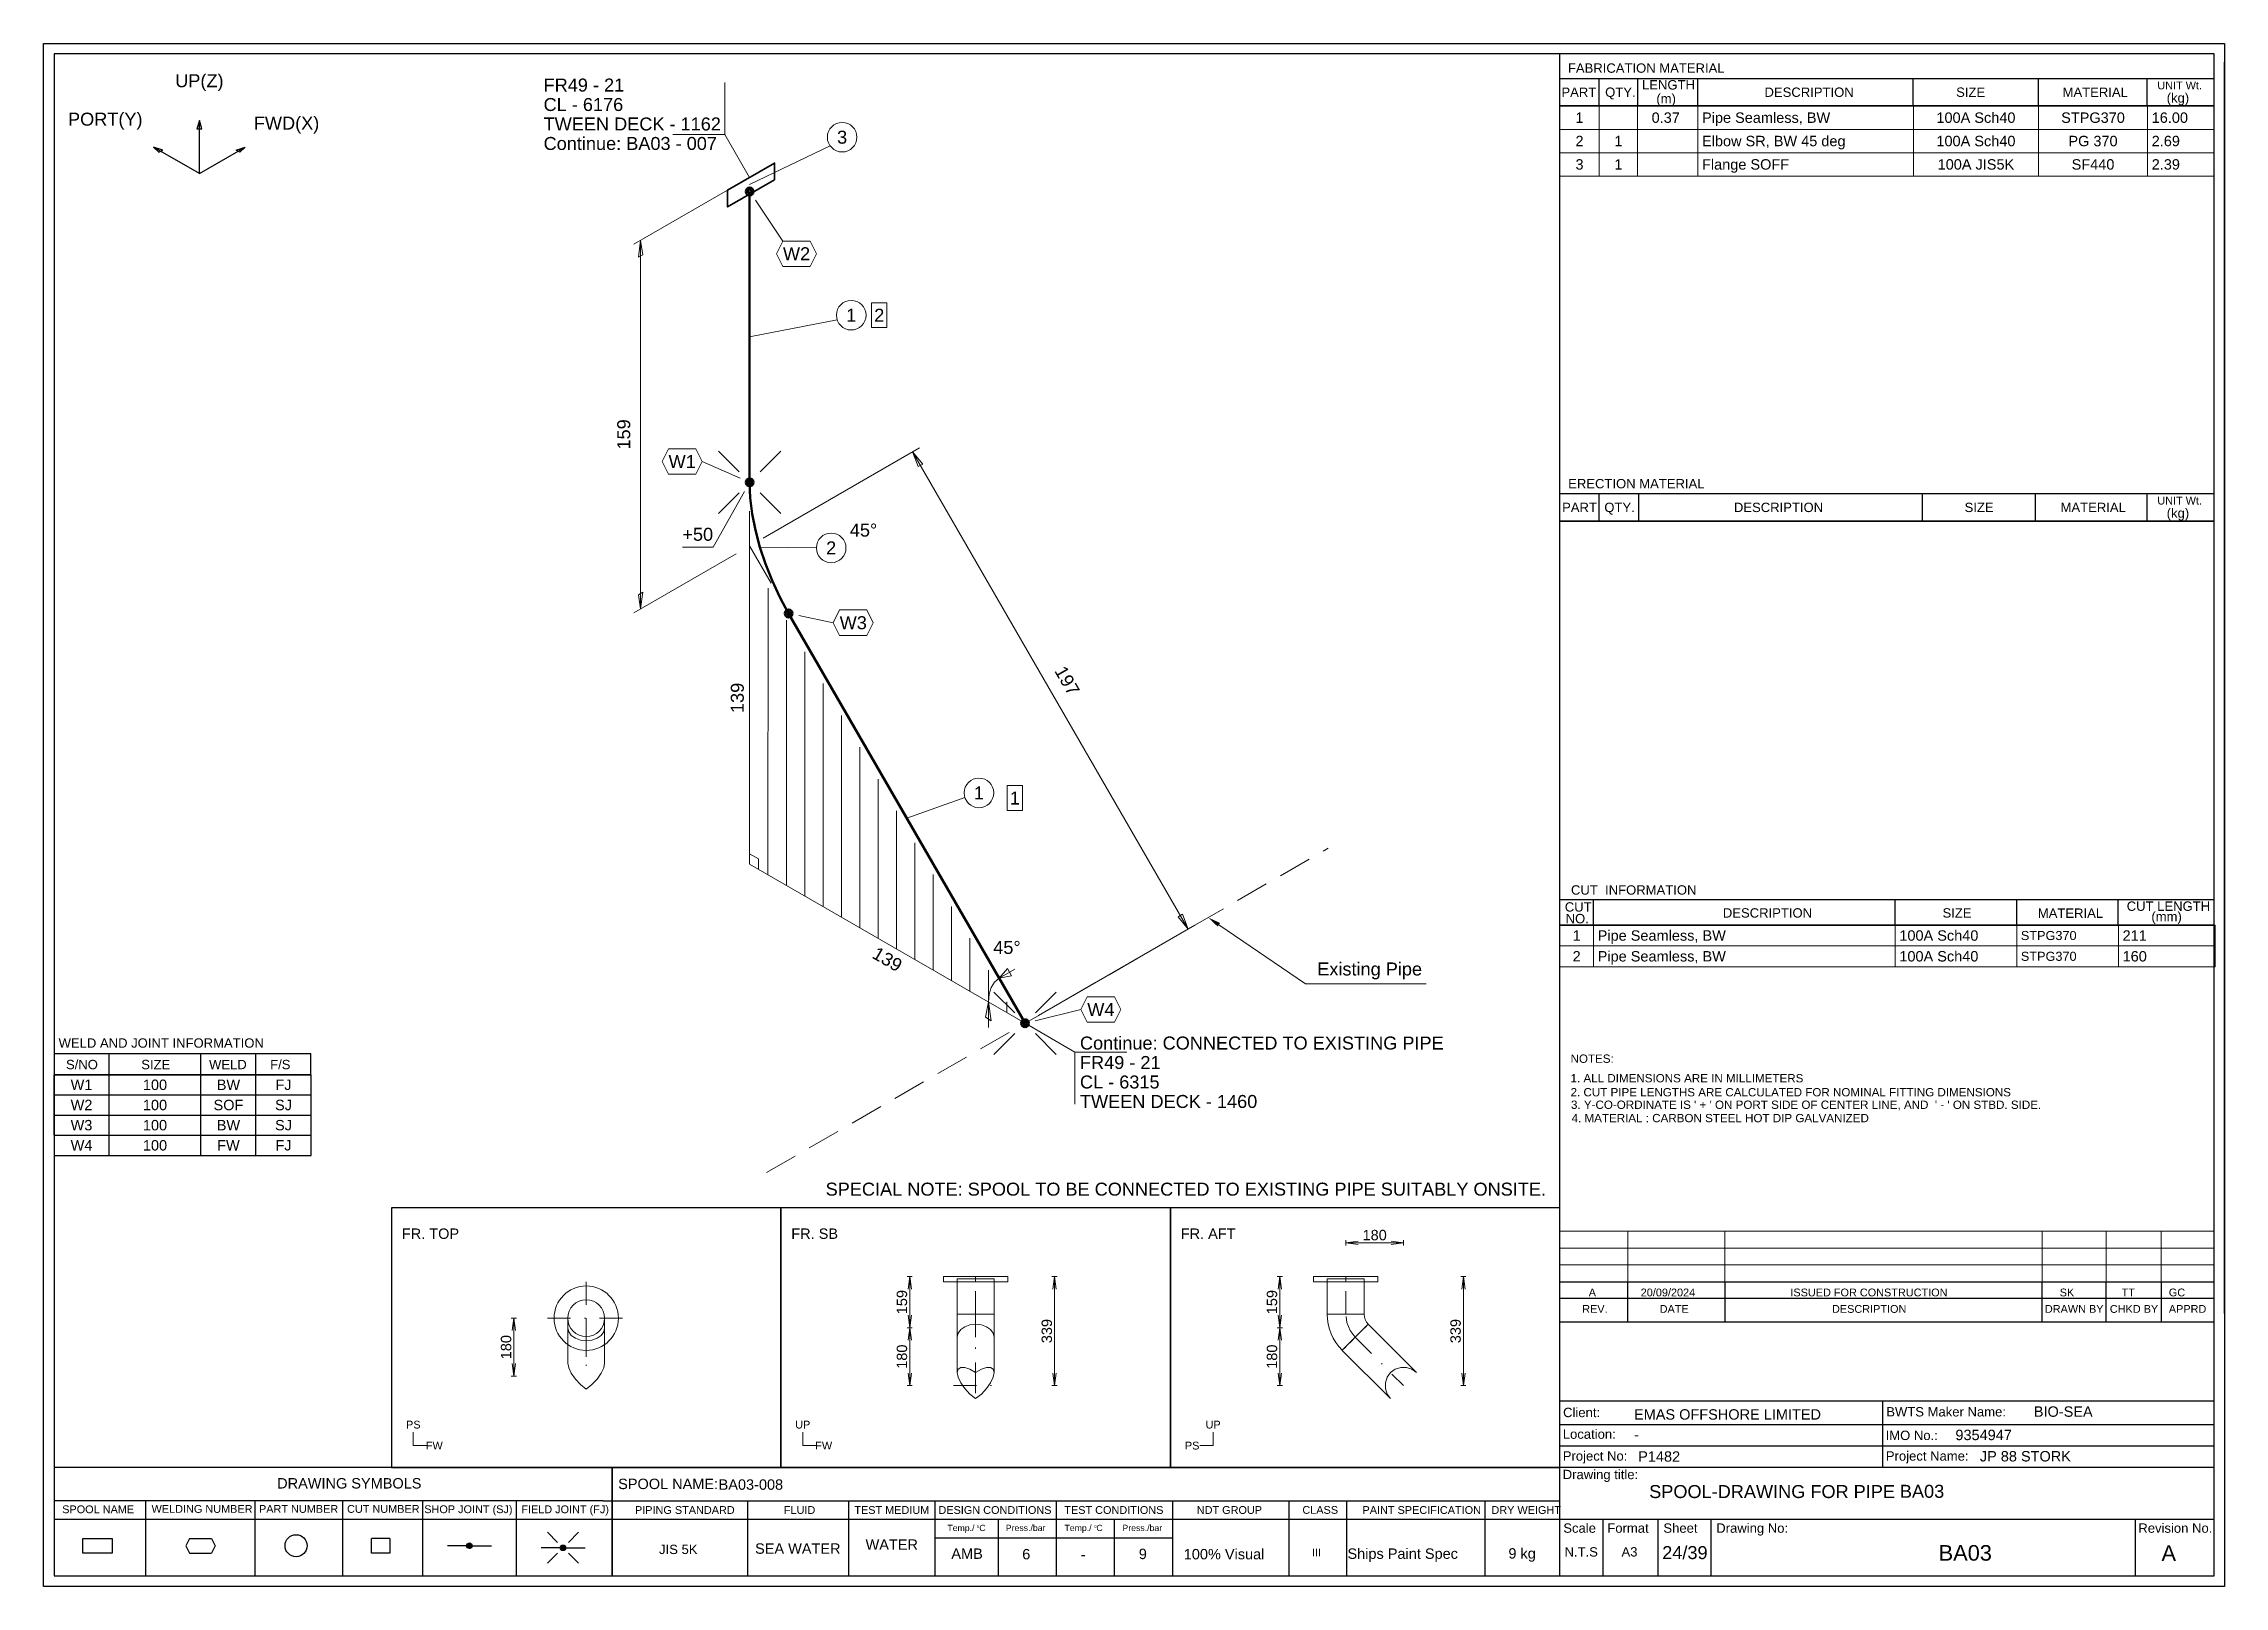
# Model space of a CAD drawing. Header units: millimetres. Extents: x 0 to 420, y 0 to 297.
import ezdxf
from ezdxf.enums import TextEntityAlignment as Align

# ---------------------------------------------------------------- set-up
doc = ezdxf.new("R2010")
doc.units = ezdxf.units.MM
for name, pattern in [('_DASHED1', [19.05, 12.7, -6.35]), ('DOTTED_DASHED5', [9.99998, 4.444436, -2.666661, 0.222222, -2.666661]), ('DOTTED_DASHED6', [10, 4.444444, -2.666667, 0.222222, -2.666667])]:
    doc.linetypes.add(name, pattern=pattern)
doc.layers.add('Existing Pipe', color=253, linetype='_DASHED1', lineweight=0)
for name, color, linetype in [('FramesFromTables', 40, 'Continuous'), ('I_Coordinates', 11, 'Continuous'), ('I_CutNumbers', 10, 'Continuous'), ('I_Dimensions', 4, 'Continuous'), ('I_OtherComponents', 2, 'Continuous'), ('I_PartNumbers', 9, 'Continuous'), ('I_Pipes', 1, 'Continuous'), ('I_Tags', 8, 'Continuous'), ('I_Triangles', 5, 'Continuous'), ('SymbolsOnDrawingSheet', 1, 'Continuous'), ('TextFromTables', 2, 'Continuous'), ('TextFromTextBoxes', 2, 'Continuous')]:
    doc.layers.add(name, color=color, linetype=linetype)
doc.styles.add('Cadmatic Default Text', font='arial.ttf')

# ---------------------------------------------------------------- blocks, each defined once
blk = doc.blocks.new('SEDS_SPOOL_FORMAT_Gol_4')
at = {"layer": 'SymbolsOnDrawingSheet', "linetype": 'ByBlock', "lineweight": -3, "flags": 128}
for points in [[(0, 297), (420, 297), (420, 0), (0, 0), (0, 297)], [(418.01, 295.01), (2, 295.01)], [(2, 295.01), (2, 2)], [(292.02, 50.91), (292.02, 295.01)], [(418.01, 2), (418.01, 295.01)], [(292.02, 290.3), (418.01, 290.3)], [(299.59, 285.01), (299.59, 290.3)], [(307.02, 285.01), (307.02, 290.3)], [(318.61, 285.01), (318.61, 290.3)], [(360.08, 285.01), (360.08, 290.3)], [(384.18, 285.01), (384.18, 290.3)], [(405.15, 285.01), (405.15, 290.3)], [(405.15, 285.01), (405.15, 290.3)], [(420, 52.53), (420, 293.46)], [(420, 52.53), (420, 293.46)], [(292.02, 284.66), (292.02, 288.77)], [(292, 285), (418, 285)], [(292, 253.5), (292, 285)], [(292, 253.5), (292, 285)], [(292.02, 285.01), (418.01, 285.01)], [(418.01, 285.01), (292.02, 285.01)], [(418, 253.5), (418, 285)], [(292.02, 210.38), (418.01, 210.38)], [(299.57, 205.08), (299.57, 210.38)], [(307.21, 205.08), (307.21, 210.38)], [(361.83, 205.03), (361.83, 210.38)], [(383.61, 205.08), (383.61, 210.38)], [(405.15, 205.17), (405.15, 210.38)], [(292.02, 205.08), (292.02, 209.18)], [(292.02, 205.08), (418.01, 205.08)], [(292.02, 186.7), (292.02, 205.08)], [(292.02, 186.7), (292.02, 205.08)], [(418.01, 205.08), (292.02, 205.08)], [(418, 166), (418, 205)], [(292.02, 132.23), (418.01, 132.23)], [(292.02, 127.3), (292.02, 131.41)], [(298.48, 127.3), (298.48, 132.23)], [(356.6, 127.3), (356.6, 132.23)], [(380.01, 127.3), (380.01, 132.23)], [(399.56, 127.3), (399.56, 132.23)], [(292.02, 127.3), (418.01, 127.3)], [(418.01, 127.3), (292.02, 127.3)], [(418, 111.3), (418, 127.3)], [(2, 102.57), (51.49, 102.57)], [(12.6, 98.45), (12.6, 102.57)], [(30.28, 98.45), (30.28, 102.57)], [(40.88, 98.45), (40.88, 102.57)], [(51.49, 98.45), (51.49, 102.57)], [(2, 98.5), (51.5, 98.5)], [(2, 98.5), (51.5, 98.5)], [(51.49, 98.47), (2, 98.47)], [(2, 98.45), (51.49, 98.45)], [(418, 55.4), (418, 68.5)], [(292.02, 52.57), (292.02, 66.5)], [(292.02, 52.57), (292.02, 66.5)], [(292.02, 58.6), (418.01, 58.6)], [(292.02, 55.47), (418.01, 55.47)], [(305.1, 50.91), (305.1, 58.6)], [(323.84, 50.91), (323.84, 58.6)], [(384.91, 50.91), (384.91, 58.6)], [(397.21, 50.91), (397.21, 58.6)], [(407.86, 50.91), (407.86, 58.6)], [(292.02, 50.91), (418.01, 50.91)], [(292.02, 2), (292.02, 50.91)], [(292.02, 35.73), (418.01, 35.73)], [(354.24, 22.93), (354.24, 35.73)], [(292.02, 31.13), (418.01, 31.13)], [(292.02, 27.03), (418.01, 27.03)], [(2, 22.93), (107.74, 22.93)], [(107.74, 22.93), (292.02, 22.93)], [(109.52, 22.93), (109.52, 2)], [(109.52, 2), (109.52, 22.93)], [(292.02, 22.93), (418.01, 22.93)], [(107.74, 16.45), (2, 16.45)], [(2, 12.91), (292.02, 12.91)], [(19.62, 16.45), (19.62, 2)], [(40.69, 16.45), (40.69, 2)], [(57.56, 16.45), (57.56, 2)], [(72.95, 16.45), (72.95, 2)], [(91.02, 16.45), (91.02, 2)], [(107.74, 16.45), (292.02, 16.45)], [(135.58, 16.45), (135.58, 2)], [(155.03, 16.45), (155.03, 2)], [(171.67, 16.45), (171.67, 2)], [(183.82, 12.91), (183.82, 2)], [(195.02, 16.45), (195.02, 2)], [(206.21, 12.91), (206.21, 2)], [(217.4, 16.45), (217.4, 2)], [(239.85, 16.45), (239.85, 2)], [(250.91, 16.34), (250.91, 2)], [(277.59, 16.45), (277.59, 2)], [(292.02, 12.91), (418.01, 12.91)], [(300.39, 2), (300.39, 12.91)], [(310.96, 2), (310.96, 12.91)], [(321.13, 2), (321.13, 12.91)], [(402.9, 2), (402.9, 12.91)], [(13.2, 6.41), (7.55, 6.41), (7.55, 9.23), (13.2, 9.23)], [(13.2, 9.23), (13.2, 6.41)], [(28.12, 9.23), (27.42, 7.82)], [(28.12, 9.23), (32.36, 9.23)], [(32.36, 9.23), (33.07, 7.82)], [(66.68, 9.23), (66.68, 6.41), (63.15, 6.41), (63.15, 9.23)], [(66.68, 9.23), (63.15, 9.23)], [(99, 8.47), (97.06, 10.41)], [(101.09, 8.47), (103.03, 10.41)], [(171.67, 9.37), (217.4, 9.37)], [(171.67, 9.37), (217.4, 9.37)], [(27.42, 7.82), (28.12, 6.41)], [(28.12, 6.41), (32.36, 6.41)], [(33.07, 7.82), (32.36, 6.41)], [(81.48, 7.82), (77.79, 7.82)], [(81.49, 7.78), (82.04, 8.32)], [(81.51, 7.9), (81.93, 8.32)], [(81.52, 7.7), (82.14, 8.32)], [(81.55, 7.62), (82.22, 8.29)], [(81.56, 8.06), (81.76, 8.26)], [(81.57, 7.54), (82.28, 8.25)], [(81.62, 7.48), (82.34, 8.2)], [(81.68, 7.44), (82.4, 8.16)], [(81.74, 7.39), (82.45, 8.1)], [(81.8, 7.35), (82.48, 8.02)], [(81.88, 7.32), (82.5, 7.94)], [(81.98, 7.32), (82.53, 7.86)], [(82.09, 7.32), (82.52, 7.75)], [(82.24, 7.36), (82.47, 7.59)], [(82.54, 7.82), (86.24, 7.82)], [(99.51, 7.42), (95.82, 7.42)], [(99, 6.38), (97.06, 4.44)], [(99.53, 7.47), (99.99, 7.93)], [(99.53, 7.37), (100.1, 7.93)], [(99.56, 7.29), (100.2, 7.93)], [(99.58, 7.62), (99.88, 7.93)], [(99.58, 7.21), (100.27, 7.89)], [(99.61, 7.13), (100.33, 7.84)], [(99.67, 7.08), (100.39, 7.8)], [(99.73, 7.03), (100.45, 7.75)], [(99.79, 6.99), (100.49, 7.69)], [(99.85, 6.94), (100.52, 7.61)], [(99.94, 6.92), (100.54, 7.53)], [(100.04, 6.92), (100.57, 7.45)], [(100.15, 6.92), (100.54, 7.31)], [(100.38, 7.04), (100.49, 7.15)], [(100.57, 7.42), (104.27, 7.42)], [(101.09, 6.38), (103.03, 4.44)], [(2, 2), (418.01, 2)]]:
    blk.add_lwpolyline(points, dxfattribs=at)
at = {"layer": 'SymbolsOnDrawingSheet', "linetype": 'ByBlock', "lineweight": -3}
for centre, radius in [((48.63, 7.82), 2.12), ((82.01, 7.82), 0.53), ((100.04, 7.42), 0.53)]:
    blk.add_circle(centre, radius, dxfattribs=at)
at = {"layer": 'SymbolsOnDrawingSheet', "linetype": 'ByBlock', "lineweight": -3, "style": 'Cadmatic Default Text'}
for s, height, p in [('FABRICATION MATERIAL', 1.8, (293.57, 293.19)), ('LENGTH', 1.8, (307.84, 289.97)), ('PART', 1.8, (292.32, 288.55)), ('QTY.', 1.8, (300.74, 288.55)), ('DESCRIPTION', 1.8, (331.43, 288.55)), ('SIZE', 1.8, (368.34, 288.55)), ('MATERIAL', 1.8, (388.84, 288.55)), ('UNIT Wt.', 1.5, (407.08, 289.7)), (' (kg)', 1.8, (408.19, 287.46)), ('ERECTION MATERIAL', 1.8, (293.62, 213.19)), ('PART', 1.8, (292.45, 208.62)), ('QTY.', 1.8, (300.58, 208.62)), ('DESCRIPTION', 1.8, (325.54, 208.62)), ('SIZE', 1.8, (369.97, 208.62)), ('MATERIAL', 1.8, (388.45, 208.62)), ('UNIT Wt.', 1.5, (407.08, 209.77)), (' (kg)', 1.8, (408.19, 207.53)), ('CUT  INFORMATION', 1.8, (294.16, 134.97)), ('CUT ', 1.8, (292.97, 131.7)), ('DESCRIPTION', 1.8, (323.41, 130.55)), ('SIZE', 1.8, (365.72, 130.55)), ('MATERIAL', 1.8, (384.07, 130.5)), ('CUT LENGTH', 1.8, (401.19, 131.85)), ('NO.', 1.8, (293.13, 129.46)), ('(mm)', 1.8, (405.94, 129.85)), ('WELD AND JOINT INFORMATION', 1.8, (2.89, 105.5)), ('S/NO', 1.8, (4.31, 101.36)), ('SIZE', 1.8, (18.81, 101.36)), ('WELD', 1.8, (31.86, 101.36)), ('F/S', 1.8, (43.63, 101.36)), ('SPOOL-DRAWING FOR PIPE', 2.5, (309.22, 19.5))]:
    blk.add_text(s, height=height, dxfattribs=at).set_placement(p, align=Align.TOP_LEFT)
for s, height, p in [('(m)', 1.8, (310.6, 285.51)), ('Client:', 1.8, (292.64, 32.58)), ('BWTS Maker Name:', 1.8, (354.88, 32.71)), ('Location:', 1.8, (292.58, 28.41)), ('IMO No.:', 1.8, (354.76, 28.17)), ('Project No:', 1.8, (292.58, 24.2)), ('Project Name:', 1.8, (354.8, 24.2)), ('Drawing title:', 1.8, (292.57, 20.64)), ('DRAWING SYMBOLS', 2, (44.98, 18.84)), ('Temp./  C   ', 1.2, (174.06, 10.65)), ('0', 0.53, (179.71, 11.25)), ('Press./bar', 1.2, (185.31, 10.65)), ('Temp./  C   ', 1.2, (196.61, 10.65)), ('0', 0.53, (202.37, 11.25)), ('Press./bar', 1.2, (207.78, 10.65)), ('Scale', 1.8, (292.68, 10.32)), ('Format', 1.8, (301.16, 10.32)), ('Sheet', 1.8, (311.96, 10.32)), ('Drawing No:', 1.8, (322.14, 10.32)), ('Revision No.', 1.8, (403.43, 10.32)), ('N.T.S', 1.8, (292.92, 5.74)), ('A3', 1.8, (303.89, 5.74))]:
    blk.add_text(s, height=height, dxfattribs=at).set_placement(p)
for s, height, p in [('NOTES:', 1.6, (294.08, 101.59)), ('1. ALL DIMENSIONS ARE IN MILLIMETERS', 1.6, (294.08, 97.83)), ('2. CUT PIPE LENGTHS ARE CALCULATED FOR NOMINAL FITTING DIMENSIONS', 1.6, (294.08, 95.13)), ("3. Y-CO-ORDINATE IS ' + ' ON PORT SIDE OF CENTER LINE, AND  ' - ' ON STBD. SIDE.", 1.6, (294.16, 92.72)), ('4. MATERIAL : CARBON STEEL HOT DIP GALVANIZED', 1.6, (294.28, 90.15)), ('A', 1.5, (297.58, 56.58)), ('20/09/2024', 1.5, (307.59, 56.58)), ('ISSUED FOR CONSTRUCTION', 1.5, (336.41, 56.58)), ('SK', 1.5, (388.28, 56.58)), ('TT', 1.5, (400.21, 56.58)), ('GC', 1.5, (409.3, 56.58)), ('REV.', 1.5, (296.32, 53.41)), ('DATE', 1.5, (311.24, 53.41)), ('DESCRIPTION', 1.5, (344.43, 53.41)), ('DRAWN BY', 1.5, (385.43, 53.41)), ('CHKD BY', 1.5, (397.94, 53.41)), ('APPRD', 1.5, (409.3, 53.41)), ('SPOOL NAME:', 2, (110.65, 19.73)), ('SPOOL NAME', 1.5, (3.58, 14.83)), ('WELDING NUMBER', 1.5, (20.79, 14.91)), ('PART NUMBER', 1.5, (41.48, 14.91)), ('CUT NUMBER', 1.5, (58.44, 14.91)), ('SHOP JOINT (SJ)', 1.5, (73.31, 14.85)), ('FIELD JOINT (FJ)', 1.5, (92, 14.83)), ('PIPING STANDARD', 1.5, (113.89, 14.7)), ('FLUID', 1.5, (142.57, 14.7)), ('TEST MEDIUM', 1.5, (156.14, 14.7)), ('DESIGN CONDITIONS', 1.5, (172.34, 14.7)), ('TEST CONDITIONS', 1.5, (196.58, 14.7)), ('NDT GROUP', 1.5, (222.09, 14.7)), ('CLASS', 1.5, (242.43, 14.72)), ('PAINT SPECIFICATION', 1.5, (254.01, 14.7)), ('DRY WEIGHT', 1.5, (278.84, 14.7)), ('JIS 5K', 1.8, (118.53, 7.12)), ('III', 1.5, (244.26, 6.51)), ('A', 3, (407.89, 6.4))]:
    blk.add_text(s, height=height, dxfattribs=at).set_placement(p, align=Align.MIDDLE_LEFT)
blk = doc.blocks.new('BA01727711006_PRT_67_3')
at = {"layer": 'I_OtherComponents', "linetype": 'ByBlock', "lineweight": 35, "flags": 128}
blk.add_lwpolyline([(99.04, 236.63), (99.04, 239.84), (89.99, 234.62), (89.99, 231.4), (99.04, 236.63)], dxfattribs=at)
at = {"layer": 'I_OtherComponents', "linetype": 'ByBlock', "lineweight": 50}
for radius in [0.75, 0.375]:
    blk.add_circle((94.23, 234.35), radius, dxfattribs=at)
blk = doc.blocks.new('BA01727711006_PRT_68_3')
at = {"layer": 'I_Pipes', "linetype": 'ByBlock', "lineweight": 50}
blk.add_line((94.23, 178.35), (94.23, 234.35), dxfattribs=at)
blk = doc.blocks.new('BA01727711006_PRT_69_3')
at = {"layer": 'I_Pipes', "linetype": 'ByBlock', "lineweight": 0}
for q in [(94.23, 172.84), (98.35, 158.96)]:
    blk.add_line((94.23, 166.11), q, dxfattribs=at)
at = {"layer": 'I_Pipes', "linetype": 'ByBlock', "lineweight": 50, "flags": 128}
blk.add_lwpolyline([(101.73, 153.12), (100.04, 156.24), (98.54, 159.44), (97.25, 162.67), (96.18, 165.91), (95.33, 169.14), (94.72, 172.3), (94.35, 175.39), (94.23, 178.35)], dxfattribs=at)
at = {"layer": 'I_Pipes', "linetype": 'ByBlock', "lineweight": 50}
for centre, radius in [((94.23, 178.35), 0.75), ((94.23, 178.35), 0.375), ((101.73, 153.12), 0.75), ((101.73, 153.12), 0.375)]:
    blk.add_circle(centre, radius, dxfattribs=at)
blk = doc.blocks.new('BA01727711006_PRT_70_3')
at = {"layer": 'I_Pipes', "linetype": 'ByBlock', "lineweight": 50}
blk.add_line((147.27, 74.23), (101.73, 153.12), dxfattribs=at)
blk = doc.blocks.new('BA01727711006_TRI_0_3')
at = {"layer": 'I_Triangles', "linetype": 'ByBlock', "lineweight": 0}
for p, q in [((97.76, 102.82), (97.77, 157.98)), ((101.3, 100.77), (101.3, 151.86)), ((104.84, 98.73), (104.84, 145.73)), ((108.37, 96.69), (108.37, 139.61)), ((111.91, 94.65), (111.91, 133.48)), ((115.45, 92.61), (115.45, 127.36)), ((118.98, 90.57), (118.98, 121.23)), ((122.52, 88.52), (122.52, 115.11)), ((126.05, 86.48), (126.05, 108.98)), ((129.59, 84.44), (129.59, 102.86)), ((133.13, 82.4), (133.13, 96.73)), ((136.66, 80.36), (136.66, 90.61)), ((140.2, 78.32), (140.2, 84.48)), ((143.74, 76.27), (143.74, 78.36))]:
    blk.add_line(p, q, dxfattribs=at)
at = {"layer": 'I_Triangles', "linetype": 'ByBlock', "lineweight": 0, "flags": 128}
for points in [[(147.27, 74.23), (94.23, 104.86), (94.23, 166.11)], [(95.96, 103.86), (95.96, 105.86), (94.23, 106.86)], [(145.27, 84.63), (142.27, 82.89), (144.67, 83.36), (143.87, 84.74), (142.27, 82.89), (141.39, 82.16), (140.74, 81.13), (140.34, 79.83), (140.2, 78.32), (140.77, 74.72), (139.64, 75.38), (140.2, 78.32), (140.2, 73.42)]]:
    blk.add_lwpolyline(points, dxfattribs=at)
at = {"layer": 'I_Triangles', "linetype": 'ByBlock', "lineweight": 0, "style": 'Cadmatic Default Text'}
for rotation, p in [(90, (91.85, 136.86)), (330, (120.75, 86.55))]:
    blk.add_text('139', height=2.5, rotation=rotation, dxfattribs=at).set_placement(p, align=Align.MIDDLE_CENTER)
blk.add_text('45°', height=2.5, dxfattribs=at).set_placement((143.78, 88.82), align=Align.MIDDLE_CENTER)
blk = doc.blocks.new('BA01727711006_DIM_0_3')
at = {"layer": 'I_Dimensions', "linetype": 'ByBlock', "lineweight": 0}
for p, q in [((71.93, 224.19), (91.63, 235.57)), ((73.23, 153.98), (73.23, 224.94)), ((91.63, 164.61), (71.93, 153.23))]:
    blk.add_line(p, q, dxfattribs=at)
at = {"layer": 'I_Dimensions', "linetype": 'ByBlock', "lineweight": 0, "flags": 128}
for points in [[(73.23, 224.94), (73.66, 222.19), (72.79, 221.69), (73.23, 224.94)], [(73.23, 153.98), (73.66, 157.23), (72.79, 156.73), (73.23, 153.98)]]:
    blk.add_lwpolyline(points, dxfattribs=at)
at = {"layer": 'I_Dimensions', "linetype": 'ByBlock', "lineweight": 0, "style": 'Cadmatic Default Text'}
blk.add_text('159', height=2.5, rotation=90, dxfattribs=at).set_placement((69.98, 187.59), align=Align.MIDDLE_CENTER)
blk = doc.blocks.new('BA01727711006_DIM_1_3')
at = {"layer": 'I_Dimensions', "linetype": 'ByBlock', "lineweight": 0}
for p, q in [((96.83, 167.61), (126.92, 184.98)), ((125.62, 184.23), (178.67, 92.36)), ((179.96, 93.11), (149.87, 75.73))]:
    blk.add_line(p, q, dxfattribs=at)
at = {"layer": 'I_Dimensions', "linetype": 'ByBlock', "lineweight": 0, "flags": 128}
for points in [[(125.62, 184.23), (126.69, 181.38), (127.56, 181.88), (125.62, 184.23)], [(178.67, 92.36), (176.73, 94.71), (177.6, 95.21), (178.67, 92.36)]]:
    blk.add_lwpolyline(points, dxfattribs=at)
at = {"layer": 'I_Dimensions', "linetype": 'ByBlock', "lineweight": 0, "style": 'Cadmatic Default Text'}
blk.add_text('197', height=2.5, rotation=299.9998, dxfattribs=at).set_placement((155.39, 140.17), align=Align.MIDDLE_CENTER)
blk = doc.blocks.new('BA01727711006_CRD_0_3')
at = {"layer": 'I_Coordinates', "linetype": 'ByBlock', "lineweight": 0}
blk.add_line((89.44, 245.35), (94.23, 237.07), dxfattribs=at)
at = {"layer": 'I_Coordinates', "linetype": 'ByBlock', "lineweight": 0, "flags": 128}
blk.add_lwpolyline([(89.44, 255.35), (89.44, 245.35), (79.44, 245.35)], dxfattribs=at)
at = {"layer": 'I_Coordinates', "linetype": 'ByBlock', "lineweight": 0, "style": 'Cadmatic Default Text'}
for s, p in [('CL - 6176', (54.54, 249.85)), ('FR49 - 21', (54.54, 253.6)), ('TWEEN DECK - 1162', (54.54, 246.1)), ('Continue: BA03 - 007', (54.54, 242.35))]:
    blk.add_text(s, height=2.5, dxfattribs=at).set_placement(p)
blk = doc.blocks.new('BA01727711006_PTN_0_3')
at = {"layer": 'I_PartNumbers', "linetype": 'ByBlock', "lineweight": 0}
blk.add_line((109.73, 243.14), (94.23, 235.71), dxfattribs=at)
blk.add_circle((112.04, 244.81), 2.85, dxfattribs=at)
at = {"layer": 'I_PartNumbers', "linetype": 'ByBlock', "lineweight": 0, "style": 'Cadmatic Default Text'}
blk.add_text('3', height=2.5, dxfattribs=at).set_placement((112.04, 244.81), align=Align.MIDDLE_CENTER)
blk = doc.blocks.new('BA01727711006_PTN_1_3')
at = {"layer": 'I_PartNumbers', "linetype": 'ByBlock', "lineweight": 0}
blk.add_line((111.07, 209.66), (94.23, 206.35), dxfattribs=at)
blk.add_circle((113.79, 210.54), 2.85, dxfattribs=at)
at = {"layer": 'I_PartNumbers', "linetype": 'ByBlock', "lineweight": 0, "style": 'Cadmatic Default Text'}
blk.add_text('1', height=2.5, dxfattribs=at).set_placement((113.79, 210.54), align=Align.MIDDLE_CENTER)
blk = doc.blocks.new('BA01727711006_PTN_2_3')
at = {"layer": 'I_PartNumbers', "linetype": 'ByBlock', "lineweight": 0}
blk.add_line((107.07, 165.74), (96.18, 165.91), dxfattribs=at)
blk.add_circle((109.93, 165.74), 2.85, dxfattribs=at)
at = {"layer": 'I_PartNumbers', "linetype": 'ByBlock', "lineweight": 0, "style": 'Cadmatic Default Text'}
blk.add_text('2', height=2.5, dxfattribs=at).set_placement((109.93, 165.74), align=Align.MIDDLE_CENTER)
blk = doc.blocks.new('BA01727711006_PTN_3_3')
at = {"layer": 'I_PartNumbers', "linetype": 'ByBlock', "lineweight": 0}
blk.add_line((135.68, 117.7), (124.5, 113.68), dxfattribs=at)
blk.add_circle((138.39, 118.58), 2.85, dxfattribs=at)
at = {"layer": 'I_PartNumbers', "linetype": 'ByBlock', "lineweight": 0, "style": 'Cadmatic Default Text'}
blk.add_text('1', height=2.5, dxfattribs=at).set_placement((138.39, 118.58), align=Align.MIDDLE_CENTER)
blk = doc.blocks.new('BA01727711006_CUT_5_3')
at = {"layer": 'I_CutNumbers', "linetype": 'ByBlock', "lineweight": 0, "flags": 128}
blk.add_lwpolyline([(120.66, 208.14), (120.66, 212.94), (117.72, 212.94), (117.72, 208.14), (120.66, 208.14)], dxfattribs=at)
at = {"layer": 'I_CutNumbers', "linetype": 'ByBlock', "lineweight": 0, "style": 'Cadmatic Default Text'}
blk.add_text('2', height=2.5, dxfattribs=at).set_placement((119.19, 210.54), align=Align.MIDDLE_CENTER)
blk = doc.blocks.new('BA01727711006_CUT_6_3')
at = {"layer": 'I_CutNumbers', "linetype": 'ByBlock', "lineweight": 0, "flags": 128}
blk.add_lwpolyline([(146.77, 115.19), (146.77, 119.98), (143.83, 119.98), (143.83, 115.19), (146.77, 115.19)], dxfattribs=at)
at = {"layer": 'I_CutNumbers', "linetype": 'ByBlock', "lineweight": 0, "style": 'Cadmatic Default Text'}
blk.add_text('1', height=2.5, dxfattribs=at).set_placement((145.3, 117.58), align=Align.MIDDLE_CENTER)
blk = doc.blocks.new('BA01727711006_fii_4_3')
at = {"layer": 'I_Tags', "linetype": 'ByBlock', "lineweight": 0, "style": 'Cadmatic Default Text'}
blk.add_text('45°', height=2.5, dxfattribs=at).set_placement((116.16, 169.17), align=Align.MIDDLE_CENTER)
blk = doc.blocks.new('Pi_Weld_0')
at = {"layer": 'I_Tags', "linetype": 'ByBlock', "lineweight": 0, "flags": 128}
for points in [[(-2.62, 2.45), (-7.91, 10.32)], [(-2.62, 2.45), (-3.84, 0)], [(-3.84, 0), (-2.62, -2.45)], [(2.62, 2.45), (-2.62, 2.45)], [(3.84, 0), (2.62, 2.45)], [(2.62, -2.45), (3.84, 0)], [(-2.62, -2.45), (2.62, -2.45)]]:
    blk.add_lwpolyline(points, dxfattribs=at)
at = {"layer": 'I_Tags', "linetype": 'ByBlock', "lineweight": 0, "style": 'Cadmatic Default Text'}
blk.add_text('W2', height=2.5, dxfattribs=at).set_placement((0, 0), align=Align.MIDDLE_CENTER)
blk = doc.blocks.new('Pi_ExtraLength2_1')
at = {"layer": 'I_Tags', "linetype": 'ByBlock', "lineweight": 0, "flags": 128}
for points in [[(2.96, -2.45), (9.02, 8.26)], [(-2.96, -2.45), (2.96, -2.45)]]:
    blk.add_lwpolyline(points, dxfattribs=at)
at = {"layer": 'I_Tags', "linetype": 'ByBlock', "lineweight": 0, "style": 'Cadmatic Default Text'}
blk.add_text('+50', height=2.5, dxfattribs=at).set_placement((0, 0), align=Align.MIDDLE_CENTER)
blk = doc.blocks.new('Pi_FieldWeld_2')
at = {"layer": 'I_Tags', "linetype": 'ByBlock', "lineweight": 0, "flags": 128}
for points in [[(-2.62, 2.45), (-3.84, 0)], [(-3.84, 0), (-2.62, -2.45)], [(2.62, 2.45), (-2.62, 2.45)], [(3.84, 0), (2.62, 2.45)], [(2.62, -2.45), (3.84, 0)], [(3.84, 0), (11.17, -3.2)], [(11, -2), (7, 2)], [(15, -2), (19, 2)], [(-2.62, -2.45), (2.62, -2.45)], [(11, -6), (7, -10)], [(15, -6), (19, -10)]]:
    blk.add_lwpolyline(points, dxfattribs=at)
at = {"layer": 'I_Tags', "linetype": 'ByBlock', "lineweight": 0, "style": 'Cadmatic Default Text'}
blk.add_text('W1', height=2.5, dxfattribs=at).set_placement((0, 0), align=Align.MIDDLE_CENTER)
blk = doc.blocks.new('Pi_Weld_3')
at = {"layer": 'I_Tags', "linetype": 'ByBlock', "lineweight": 0, "flags": 128}
for points in [[(-3.84, 0), (-10.49, 1.37)], [(-2.62, 2.45), (-3.84, 0)], [(-3.84, 0), (-2.62, -2.45)], [(2.62, 2.45), (-2.62, 2.45)], [(3.84, 0), (2.62, 2.45)], [(2.62, -2.45), (3.84, 0)], [(-2.62, -2.45), (2.62, -2.45)]]:
    blk.add_lwpolyline(points, dxfattribs=at)
at = {"layer": 'I_Tags', "linetype": 'ByBlock', "lineweight": 0, "style": 'Cadmatic Default Text'}
blk.add_text('W3', height=2.5, dxfattribs=at).set_placement((0, 0), align=Align.MIDDLE_CENTER)

msp = doc.modelspace()

# ---------------------------------------------------------------- linework, layer by layer
at = {"linetype": 'ByBlock', "lineweight": 13, "flags": 128}
for points in [[(250.77, 65.63), (250.77, 66.63)], [(250.77, 66.13), (253.17, 65.82), (250.77, 66.13), (253.17, 66.45), (250.77, 66.13)], [(250.77, 66.13), (261.92, 66.13)], [(261.92, 66.13), (259.52, 66.45), (261.92, 66.13), (259.52, 65.82), (261.92, 66.13)], [(261.92, 65.63), (261.92, 66.63)], [(167.3, 59.63), (166.3, 59.63)], [(166.8, 59.63), (166.48, 57.23), (166.8, 59.63), (167.12, 57.23), (166.8, 59.63)], [(166.8, 49.8), (166.8, 59.63)], [(194.2, 59.63), (195.2, 59.63)], [(194.7, 59.63), (194.39, 57.23), (194.7, 59.63), (195.02, 57.23), (194.7, 59.63)], [(194.7, 38.64), (194.7, 59.63)], [(238.57, 59.63), (237.57, 59.63)], [(238.07, 59.63), (237.75, 57.23), (238.07, 59.63), (238.38, 57.23), (238.07, 59.63)], [(238.07, 49.8), (238.07, 59.63)], [(272.93, 59.63), (273.93, 59.63)], [(273.43, 59.63), (273.11, 57.23), (273.43, 59.63), (273.75, 57.23), (273.43, 59.63)], [(273.43, 38.64), (273.43, 59.63)], [(91.06, 51.63), (90.06, 51.63)], [(90.56, 51.63), (90.24, 49.23), (90.56, 51.63), (90.88, 49.23), (90.56, 51.63)], [(90.56, 40.48), (90.56, 51.63)], [(166.8, 49.8), (167.12, 52.2), (166.8, 49.8), (166.48, 52.2), (166.8, 49.8)], [(238.07, 49.8), (238.38, 52.2), (238.07, 49.8), (237.75, 52.2), (238.07, 49.8)], [(167.3, 49.8), (166.3, 49.8)], [(166.8, 49.8), (166.48, 47.4), (166.8, 49.8), (167.12, 47.4), (166.8, 49.8)], [(166.8, 38.64), (166.8, 49.8)], [(238.57, 49.8), (237.57, 49.8)], [(238.07, 49.8), (237.75, 47.4), (238.07, 49.8), (238.38, 47.4), (238.07, 49.8)], [(238.07, 38.64), (238.07, 49.8)], [(90.56, 40.48), (90.88, 42.88), (90.56, 40.48), (90.24, 42.88), (90.56, 40.48)], [(91.06, 40.48), (90.06, 40.48)], [(167.3, 38.64), (166.3, 38.64)], [(166.8, 38.64), (167.12, 41.04), (166.8, 38.64), (166.48, 41.04), (166.8, 38.64)], [(194.2, 38.64), (195.2, 38.64)], [(194.7, 38.64), (195.02, 41.04), (194.7, 38.64), (194.39, 41.04), (194.7, 38.64)], [(238.57, 38.64), (237.57, 38.64)], [(238.07, 38.64), (238.38, 41.04), (238.07, 38.64), (237.75, 41.04), (238.07, 38.64)], [(272.93, 38.64), (273.93, 38.64)], [(273.43, 38.64), (273.75, 41.04), (273.43, 38.64), (273.11, 41.04), (273.43, 38.64)]]:
    msp.add_lwpolyline(points, dxfattribs=at)
at = {"linetype": 'DOTTED_DASHED6', "lineweight": 13, "flags": 128}
for points in [[(104.5, 44.19), (104.5, 59.07)], [(179.5, 59.63), (179.5, 58.64)], [(179.5, 52.41), (179.5, 59.2)], [(250.77, 58.64), (250.77, 59.63)], [(250.77, 52.41), (250.77, 59.2)], [(97.06, 51.63), (111.94, 51.63)], [(104.5, 51.63), (104.5, 49.79)], [(179.5, 47.95), (179.5, 49.8), (179.5, 52.41)], [(252.61, 47.95), (251.61, 49.26), (250.98, 50.78), (250.77, 52.41)], [(104.5, 49.79), (104.5, 40.48)], [(179.5, 38.64), (179.5, 47.95)], [(252.61, 47.95), (261.92, 38.64)], [(179.5, 41.65), (179.5, 35.63)]]:
    msp.add_lwpolyline(points, dxfattribs=at)
at = {"linetype": 'DOTTED_DASHED5', "lineweight": 13, "flags": 128}
msp.add_lwpolyline([(175.25, 38.64), (183.76, 38.64)], dxfattribs=at)
at = {"layer": 'Existing Pipe', "ltscale": 0.5}
msp.add_line((139.22, 79.66), (247.38, 142.1), dxfattribs=at)
at = {"layer": 'Existing Pipe', "linetype": 'ByBlock', "ltscale": 0.5}
msp.add_lwpolyline([(226.35, 127.36), (243.05, 116), (266.25, 116), (256.87, 116)], dxfattribs=at)
at = {"layer": 'Existing Pipe', "ltscale": 0.5}
msp.add_solid([(226.11, 127.02), (224.28, 128.77), (226.58, 127.71)], dxfattribs=at)
at = {"layer": 'FramesFromTables', "linetype": 'ByBlock', "lineweight": 18}
for p, q in [((292, 285), (418, 285)), ((292, 271.5), (292, 285)), ((292, 271.5), (292, 285)), ((299.6, 271.5), (299.6, 285)), ((299.6, 271.5), (299.6, 285)), ((307, 271.5), (307, 285)), ((307, 271.5), (307, 285)), ((318.6, 271.5), (318.6, 285)), ((318.6, 271.5), (318.6, 285)), ((360.1, 271.5), (360.1, 285)), ((360.1, 271.5), (360.1, 285)), ((384.2, 271.5), (384.2, 285)), ((384.2, 271.5), (384.2, 285)), ((405.2, 271.5), (405.2, 285)), ((405.2, 271.5), (405.2, 285)), ((418, 271.5), (418, 285)), ((292, 280.5), (418, 280.5)), ((292, 276), (418, 276)), ((292, 205), (418.1, 205)), ((292, 205), (418.1, 205)), ((292, 127.3), (418.2, 127.3)), ((292, 119.3), (292, 127.3)), ((292, 119.3), (292, 127.3)), ((298.5, 119.3), (298.5, 127.3)), ((298.5, 119.3), (298.5, 127.3)), ((356.6, 119.3), (356.6, 127.3)), ((356.6, 119.3), (356.6, 127.3)), ((380, 119.3), (380, 127.3)), ((380, 119.3), (380, 127.3)), ((399.6, 119.3), (399.6, 127.3)), ((399.6, 119.3), (399.6, 127.3)), ((418, 119.3), (418, 127.3)), ((292, 123.3), (418.2, 123.3)), ((292, 68.4), (418, 68.4)), ((292, 58.6), (292, 68.4)), ((292, 58.6), (292, 68.4)), ((305.1, 58.6), (305.1, 68.4)), ((305.1, 58.6), (305.1, 68.4)), ((323.8, 58.6), (323.8, 68.4)), ((323.8, 58.6), (323.8, 68.4)), ((384.9, 58.6), (384.9, 68.4)), ((384.9, 58.6), (384.9, 68.4)), ((397.2, 58.6), (397.2, 68.4)), ((397.2, 58.6), (397.2, 68.4)), ((407.8, 58.6), (407.8, 68.4)), ((407.8, 58.6), (407.8, 68.4)), ((418, 58.6), (418, 68.4)), ((292, 65.13), (418, 65.13)), ((292, 61.87), (418, 61.87))]:
    msp.add_line(p, q, dxfattribs=at)
at = {"layer": 'FramesFromTables', "linetype": 'ByBlock', "lineweight": -3}
for p, q in [((2, 98.5), (51.5, 98.5)), ((2, 86.85), (2, 98.5)), ((2, 86.85), (2, 98.5)), ((12.6, 82.96), (12.6, 98.5)), ((12.6, 82.96), (12.6, 98.5)), ((30.3, 82.96), (30.3, 98.5)), ((30.3, 82.96), (30.3, 98.5)), ((40.9, 82.96), (40.9, 98.5)), ((40.9, 82.96), (40.9, 98.5)), ((51.5, 82.96), (51.5, 98.5)), ((51.5, 82.96), (51.5, 98.5)), ((2, 94.62), (51.5, 94.62)), ((2, 90.73), (51.5, 90.73)), ((2, 86.85), (51.5, 86.85)), ((2, 82.96), (51.5, 82.96))]:
    msp.add_line(p, q, dxfattribs=at)
at = {"layer": 'FramesFromTables', "linetype": 'ByBlock', "lineweight": 18, "flags": 128}
for points in [[(292, 271.5), (418, 271.5), (418, 285)], [(292, 119.3), (418.2, 119.3), (418.2, 127.3)], [(292, 58.6), (418, 58.6), (418, 68.4)]]:
    msp.add_lwpolyline(points, dxfattribs=at)
at = {"layer": 'I_Coordinates', "linetype": 'ByBlock', "lineweight": 0}
msp.add_line((198.59, 102.85), (189.02, 108.41), dxfattribs=at)
at = {"layer": 'I_Coordinates', "linetype": 'ByBlock', "lineweight": 0, "flags": 128}
msp.add_lwpolyline([(198.59, 92.85), (198.59, 102.85), (208.59, 102.85)], dxfattribs=at)
at = {"layer": 'I_Pipes', "linetype": 'ByBlock', "lineweight": 50}
for radius in [0.75, 0.375]:
    msp.add_circle((189.02, 108.41), radius, dxfattribs=at)
at = {"layer": 'I_Tags', "linetype": 'ByBlock', "lineweight": 0, "flags": 128}
for points in [[(187.02, 110.41), (183.02, 114.41)], [(191.02, 110.41), (195.02, 114.41)], [(201, 113.49), (199.77, 111.04)], [(206.24, 113.49), (201, 113.49)], [(207.46, 111.04), (206.24, 113.49)], [(199.77, 111.04), (190.97, 108.89)], [(199.77, 111.04), (201, 108.59)], [(206.24, 108.59), (207.46, 111.04)], [(187.02, 106.41), (183.02, 102.41)], [(191.02, 106.41), (195.02, 102.41)], [(201, 108.59), (206.24, 108.59)]]:
    msp.add_lwpolyline(points, dxfattribs=at)
at = {"layer": 'SymbolsOnDrawingSheet', "linetype": 'ByBlock', "lineweight": 25, "flags": 128}
for points in [[(30.5, 280.57), (30, 282.21), (29.5, 280.57), (30.5, 280.57)], [(30, 272), (30, 282.21)], [(30, 272), (21.16, 277.1)], [(22.93, 276.49), (21.16, 277.1), (22.22, 276.08), (22.93, 276.49)], [(30, 272), (38.84, 277.1)], [(37.07, 276.49), (38.84, 277.1), (37.78, 276.08), (37.07, 276.49)], [(67, 22.9), (142, 22.9), (142, 72.9), (67, 72.9), (67, 22.9)], [(142, 22.9), (217, 22.9), (217, 72.9), (142, 72.9), (142, 22.9)], [(217, 22.9), (292, 22.9), (292, 72.9), (217, 72.9), (217, 22.9)]]:
    msp.add_lwpolyline(points, dxfattribs=at)
at = {"layer": 'SymbolsOnDrawingSheet', "linetype": 'ByBlock', "lineweight": 18, "flags": 128}
for points in [[(185.7, 59.63), (185.7, 58.64), (173.3, 58.64), (173.3, 59.63), (185.7, 59.63)], [(175.96, 52.41), (175.96, 59.2), (183.05, 59.2), (183.05, 52.41), (175.96, 52.41)], [(256.97, 59.63), (256.97, 58.64), (244.57, 58.64), (244.57, 59.63), (256.97, 59.63)], [(247.22, 52.41), (247.22, 59.2), (254.31, 59.2), (254.31, 52.41), (247.22, 52.41)], [(100.96, 51.42), (100.96, 51.63)], [(100.96, 50.79), (100.96, 51.42)], [(100.96, 49.79), (100.96, 50.79)], [(108.05, 51.63), (108.05, 51.42)], [(108.05, 51.42), (108.05, 50.79)], [(108.05, 50.79), (108.05, 49.79)], [(175.96, 50.78), (175.96, 52.41)], [(175.96, 49.26), (175.96, 50.78)], [(179.5, 50.45), (178.41, 50.33)], [(180.6, 50.33), (179.5, 50.45)], [(183.05, 52.41), (183.05, 50.78)], [(183.05, 50.78), (183.05, 49.26)], [(247.22, 52.41), (254.31, 52.41)], [(255.12, 50.46), (250.11, 45.45)], [(263.53, 41.8), (264.43, 41.15), (255.12, 50.45), (255, 50.33)], [(108.05, 49.79), (107.87, 49.01), (107.37, 48.31), (106.58, 47.76), (105.6, 47.4), (104.5, 47.28), (103.41, 47.4), (102.42, 47.76), (101.63, 48.31), (101.13, 49.01), (100.96, 49.79)], [(101.13, 42.08), (100.96, 42.98), (100.96, 49.78)], [(108.04, 49.78), (108.05, 42.98), (107.87, 42.08)], [(175.96, 47.95), (175.96, 49.26)], [(176.13, 48.72), (175.96, 47.95), (175.96, 41.15)], [(176.63, 49.42), (176.13, 48.72)], [(177.42, 49.98), (176.63, 49.42)], [(178.41, 50.33), (177.42, 49.98)], [(181.58, 49.98), (180.6, 50.33)], [(182.37, 49.42), (181.58, 49.98)], [(182.87, 48.72), (182.37, 49.42)], [(182.87, 41.8), (183.05, 41.15), (183.04, 47.95), (182.87, 48.72)], [(183.05, 49.26), (183.05, 47.95)], [(251.15, 46.48), (250.59, 45.92)], [(251.84, 47.17), (251.15, 46.48)], [(252.62, 47.95), (251.84, 47.17)], [(253.39, 48.72), (252.62, 47.95)], [(254.09, 49.42), (253.39, 48.72)], [(254.65, 49.98), (254.09, 49.42)], [(255, 50.33), (254.65, 49.98)], [(101.63, 41.03), (101.13, 42.08)], [(107.87, 42.08), (107.37, 41.03)], [(176.13, 41.8), (176.63, 42.14)], [(176.63, 42.14), (177.42, 42.14)], [(177.42, 42.14), (178.41, 41.8)], [(180.6, 41.8), (181.59, 42.14)], [(181.59, 42.14), (182.37, 42.14)], [(182.37, 42.14), (182.87, 41.8)], [(250.23, 45.57), (250.11, 45.44), (259.38, 36.17)], [(250.59, 45.92), (250.23, 45.57)], [(260.32, 41.8), (261.37, 42.14)], [(262.48, 42.14), (261.37, 42.14)], [(261.37, 42.14), (262.48, 42.14)], [(262.48, 42.14), (263.53, 41.8)], [(102.42, 39.92), (101.63, 41.03)], [(103.41, 38.87), (102.42, 39.92)], [(104.5, 37.97), (103.41, 38.87)], [(105.6, 38.87), (104.5, 37.97)], [(106.58, 39.92), (105.6, 38.87)], [(107.37, 41.03), (106.58, 39.92)], [(175.96, 41.15), (176.13, 41.8)], [(183.05, 41.15), (182.87, 40.25), (182.37, 39.2), (181.59, 38.09), (180.6, 37.03), (179.5, 36.17), (178.41, 37.03), (177.42, 38.09), (176.63, 39.2), (176.13, 40.25), (175.96, 41.15)], [(178.41, 41.8), (179.5, 41.15)], [(179.5, 41.15), (180.6, 41.8)], [(258.42, 39.2), (258.77, 40.25)], [(258.42, 38.09), (258.42, 39.2)], [(258.42, 38.09), (258.77, 37.03)], [(258.77, 37.03), (258.42, 38.09)], [(258.77, 40.25), (259.42, 41.15)], [(259.42, 41.15), (260.32, 41.8)], [(259.38, 36.17), (258.77, 37.03)], [(71.2, 27.1), (71.2, 29.67)], [(146.2, 27.1), (146.2, 29.67)], [(225.24, 27.1), (225.24, 29.67)], [(71.2, 27.1), (73.77, 27.1)], [(146.2, 27.1), (148.77, 27.1)], [(225.24, 27.1), (222.66, 27.1)]]:
    msp.add_lwpolyline(points, dxfattribs=at)
at = {"layer": 'SymbolsOnDrawingSheet', "linetype": 'ByBlock', "lineweight": 18}
for radius in [6.2, 3.54]:
    msp.add_circle((104.5, 51.63), radius, dxfattribs=at)
for centre, radius, start, end in [((104.5, 51.63), 3.54, 0, 180), ((257.07, 52.41), 9.85, 180, 224.9971), ((257.07, 52.41), 2.76, 180, 225.0014)]:
    msp.add_arc(centre, radius, start, end, dxfattribs=at)

# ---------------------------------------------------------------- block references
at = {"layer": 'I_Coordinates', "lineweight": 0}
msp.add_blockref('BA01727711006_CRD_0_3', (41.75, 34.18), dxfattribs=at)
at = {"layer": 'I_CutNumbers', "lineweight": 0}
for name in ['BA01727711006_CUT_5_3', 'BA01727711006_CUT_6_3']:
    msp.add_blockref(name, (41.75, 34.18), dxfattribs=at)
at = {"layer": 'I_Dimensions', "lineweight": 0}
for name in ['BA01727711006_DIM_0_3', 'BA01727711006_DIM_1_3']:
    msp.add_blockref(name, (41.75, 34.18), dxfattribs=at)
at = {"layer": 'I_OtherComponents', "lineweight": 35}
msp.add_blockref('BA01727711006_PRT_67_3', (41.75, 34.18), dxfattribs=at)
at = {"layer": 'I_PartNumbers', "lineweight": 0}
for name in ['BA01727711006_PTN_0_3', 'BA01727711006_PTN_1_3', 'BA01727711006_PTN_2_3', 'BA01727711006_PTN_3_3']:
    msp.add_blockref(name, (41.75, 34.18), dxfattribs=at)
at = {"layer": 'I_Pipes', "lineweight": 50}
for name in ['BA01727711006_PRT_68_3', 'BA01727711006_PRT_69_3', 'BA01727711006_PRT_70_3']:
    msp.add_blockref(name, (41.75, 34.18), dxfattribs=at)
at = {"layer": 'I_Tags'}
for name, p in [('Pi_Weld_0', (145.01, 256.55)), ('Pi_FieldWeld_2', (122.98, 216.54)), ('Pi_ExtraLength2_1', (125.98, 202.54)), ('Pi_Weld_3', (155.93, 185.52))]:
    msp.add_blockref(name, p, dxfattribs=at)
at = {"layer": 'I_Tags', "lineweight": 0}
msp.add_blockref('BA01727711006_fii_4_3', (41.75, 34.18), dxfattribs=at)
at = {"layer": 'I_Triangles', "lineweight": 0}
msp.add_blockref('BA01727711006_TRI_0_3', (41.75, 34.18), dxfattribs=at)
at = {"layer": 'SymbolsOnDrawingSheet'}
msp.add_blockref('SEDS_SPOOL_FORMAT_Gol_4', (0, 0), dxfattribs=at)

# ---------------------------------------------------------------- texts
at = {"layer": 'Existing Pipe', "ltscale": 0.5, "insert": (245.29, 116.85), "char_height": 2.5, "attachment_point": 7, "style": 'Cadmatic Default Text'}
msp.add_mtext('Existing Pipe', dxfattribs=at)
at = {"layer": 'I_Coordinates', "linetype": 'ByBlock', "lineweight": 0, "style": 'Cadmatic Default Text'}
for s, p in [('Continue: CONNECTED TO EXISTING PIPE', (199.59, 105.85)), ('FR49 - 21', (199.59, 102.1)), ('CL - 6315', (199.59, 98.35)), ('TWEEN DECK - 1460', (199.59, 94.6)), ('SPECIAL NOTE: SPOOL TO BE CONNECTED TO EXISTING PIPE SUITABLY ONSITE.', (150.61, 77.72))]:
    msp.add_text(s, height=2.5, dxfattribs=at).set_placement(p, align=Align.TOP_LEFT)
at = {"layer": 'I_Tags', "linetype": 'ByBlock', "lineweight": 0, "style": 'Cadmatic Default Text'}
msp.add_text('W4', height=2.5, dxfattribs=at).set_placement((203.62, 111.04), align=Align.MIDDLE_CENTER)
at = {"layer": 'SymbolsOnDrawingSheet', "linetype": 'ByBlock', "lineweight": 25, "style": 'Cadmatic Default Text'}
for s, p in [('UP(Z)', (30, 289.86)), ('PORT(Y)', (11.88, 282.46)), ('FWD(X)', (46.79, 281.7))]:
    msp.add_text(s, height=2.5, dxfattribs=at).set_placement(p, align=Align.MIDDLE_CENTER)
for s, p in [('FR. TOP', (69, 68.9)), ('FR. SB', (144, 68.9)), ('FR. AFT', (219, 68.9))]:
    msp.add_text(s, height=2, dxfattribs=at).set_placement(p, align=Align.TOP_LEFT)
at = {"layer": 'SymbolsOnDrawingSheet', "linetype": 'ByBlock', "lineweight": 13, "style": 'Cadmatic Default Text'}
msp.add_text('180', height=2, dxfattribs=at).set_placement((256.35, 67.63), align=Align.MIDDLE_CENTER)
for s, p in [('159', (165.3, 54.72)), ('159', (236.57, 54.72)), ('339', (193.2, 49.14)), ('339', (271.93, 49.14)), ('180', (89.06, 46.05)), ('180', (165.3, 44.22)), ('180', (236.57, 44.22))]:
    msp.add_text(s, height=2, rotation=90, dxfattribs=at).set_placement(p, align=Align.MIDDLE_CENTER)
at = {"layer": 'SymbolsOnDrawingSheet', "linetype": 'ByBlock', "lineweight": 18, "style": 'Cadmatic Default Text'}
for s, p in [('PS', (71.2, 31.14)), ('UP', (146.2, 31.14)), ('UP', (225.24, 31.14)), ('FW', (75.24, 27.1)), ('FW', (150.24, 27.1)), ('PS', (221.2, 27.1))]:
    msp.add_text(s, height=1.5, dxfattribs=at).set_placement(p, align=Align.MIDDLE_CENTER)
at = {"layer": 'TextFromTables', "linetype": 'ByBlock', "lineweight": 13, "style": 'Cadmatic Default Text'}
for s, p in [('1', (295.8, 282.75)), ('2', (295.8, 278.25)), ('3', (295.8, 273.75))]:
    msp.add_text(s, height=2, dxfattribs=at).set_placement(p, align=Align.MIDDLE_CENTER)
at = {"layer": 'TextFromTables', "linetype": 'ByBlock', "lineweight": 25, "style": 'Cadmatic Default Text'}
for s, p in [('0.37 ', (312.8, 282.75)), ('100A Sch40', (372.15, 282.75)), ('STPG370', (394.7, 282.75)), ('1', (303.3, 278.25)), ('100A Sch40', (372.15, 278.25)), ('PG 370', (394.7, 278.25)), ('1', (303.3, 273.75)), ('100A JIS5K', (372.15, 273.75)), ('SF440', (394.7, 273.75)), ('1', (295.25, 125.3)), ('2', (295.25, 121.3)), ('W1', (7.3, 96.56)), ('100', (21.45, 96.56)), ('BW', (35.6, 96.56)), ('FJ', (46.2, 96.56)), ('W2', (7.3, 92.67)), ('100', (21.45, 92.67)), ('SOF', (35.6, 92.67)), ('SJ', (46.2, 92.67)), ('W3', (7.3, 88.79)), ('100', (21.45, 88.79)), ('BW', (35.6, 88.79)), ('SJ', (46.2, 88.79)), ('W4', (7.3, 84.91)), ('100', (21.45, 84.91)), ('FW', (35.6, 84.91)), ('FJ', (46.2, 84.91))]:
    msp.add_text(s, height=2, dxfattribs=at).set_placement(p, align=Align.MIDDLE_CENTER)
for s, height, p in [('Pipe Seamless, BW ', 2, (319.4, 282.75)), ('16.00', 2, (406, 282.75)), ('Elbow SR, BW 45 deg', 2, (319.4, 278.25)), ('2.69', 2, (406, 278.25)), ('Flange SOFF ', 2, (319.4, 273.75)), ('2.39', 2, (406, 273.75)), ('Pipe Seamless, BW', 2, (299.3, 125.3)), ('100A Sch40', 2, (357.4, 125.3)), ('STPG370', 1.75, (380.8, 125.3)), ('211', 2, (400.4, 125.3)), ('Pipe Seamless, BW', 2, (299.3, 121.3)), ('100A Sch40', 2, (357.4, 121.3)), ('STPG370', 1.75, (380.8, 121.3)), ('160', 2, (400.4, 121.3))]:
    msp.add_text(s, height=height, dxfattribs=at).set_placement(p, align=Align.MIDDLE_LEFT)
at = {"layer": 'TextFromTextBoxes', "linetype": 'ByBlock', "lineweight": -3, "style": 'Cadmatic Default Text'}
for s, p in [('EMAS OFFSHORE LIMITED', (306.3, 33.1)), ('BIO-SEA', (383.3, 33.65)), ('9354947', (368.2, 29.15)), ('-', (306.3, 29.2)), ('P1482', (307.1, 25)), ('JP 88 STORK', (372.9, 25.05)), ('BA03-008', (130, 19.6))]:
    msp.add_text(s, height=2, dxfattribs=at).set_placement(p, align=Align.MIDDLE_LEFT)
at = {"layer": 'TextFromTextBoxes', "linetype": 'ByBlock', "lineweight": 25, "style": 'Cadmatic Default Text'}
msp.add_text('BA03', height=2.5, dxfattribs=at).set_placement((357.5, 18.3), align=Align.MIDDLE_LEFT)
at = {"layer": 'TextFromTextBoxes', "linetype": 'ByBlock', "lineweight": -3, "style": 'Cadmatic Default Text'}
for s, height, p in [('WATER', 2, (163.35, 8.05)), ('SEA WATER', 2, (145.25, 7.28)), ('AMB', 2, (177.85, 6.3)), ('6', 2, (189.25, 6.2)), ('-', 2, (200.2, 6.15)), ('9', 2, (211.7, 6.25)), ('100% Visual', 2, (227.35, 6.2)), ('Ships Paint Spec', 2, (261.75, 6.3)), ('9 kg', 2, (284.75, 6.35)), ('24/39', 2.5, (316.1, 6.5)), ('/', 2.5, (316.1, 6.5))]:
    msp.add_text(s, height=height, dxfattribs=at).set_placement(p, align=Align.MIDDLE_CENTER)
at = {"layer": 'TextFromTextBoxes', "linetype": 'ByBlock', "lineweight": 25, "style": 'Cadmatic Default Text'}
msp.add_text('BA03', height=3, dxfattribs=at).set_placement((370.1, 6.45), align=Align.MIDDLE_CENTER)

doc.saveas('drawing.dxf')
